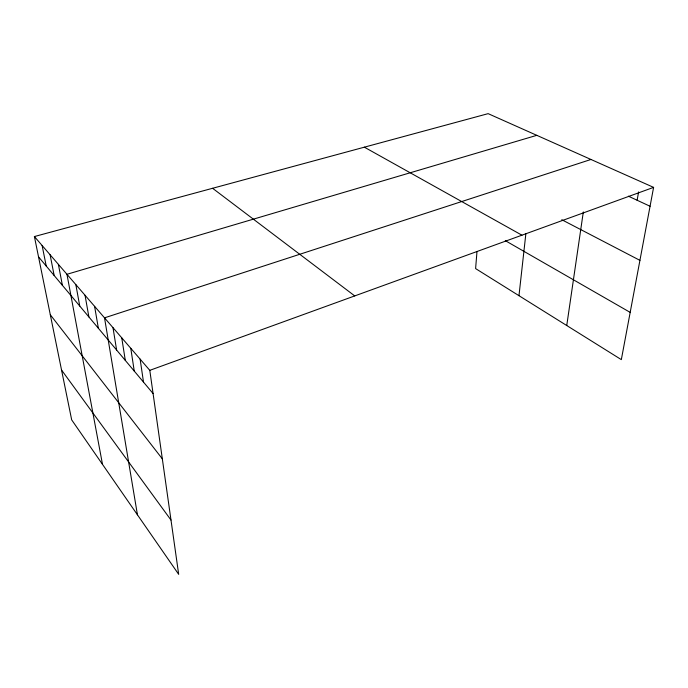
<?xml version="1.0" encoding="UTF-8"?>
<svg xmlns="http://www.w3.org/2000/svg" width="688" height="688" viewBox="0 0 688 688"><rect width="100%" height="100%" fill="white"/><g stroke="black" fill="none" stroke-linecap="round" stroke-linejoin="round"><path stroke-width="1.03" d="M476.973 251.662L475.606 268.595L621.333 359.626L653.6 187.377L488.136 113.649L34.4 236.552L71.681 419.869L178.682 574.351L149.795 370.342L34.4 236.552M518.976 295.685L525.89 233.473M566.749 325.527L583.321 211.938M637.122 200.242L638.61 191.926M149.795 370.342L653.6 187.377M590.975 159.47L104.516 317.847L137.445 514.813M536.803 135.33L66.951 274.297L102.503 464.374M628.376 196.183L650.065 206.262M561.786 219.721L639.926 260.365M364.356 147.172L521.943 235.193M505.31 240.654L630.182 312.386M212.592 188.288L354.733 295.917M38.528 256.856L153.08 393.536M50.301 314.76L162.325 458.844M61.542 370.024L170.994 520.059M42.123 245.504L46.225 266.041M50.112 254.775L54.171 275.527M58.385 264.364L62.402 285.348M75.835 284.591L79.748 306.04M85.037 295.264L88.89 316.953M94.591 306.341L98.375 328.271M112.987 327.669L116.625 350.046M121.742 337.817L125.302 360.392M130.78 348.3L134.255 371.081M140.128 359.136L143.508 382.124"/></g></svg>
